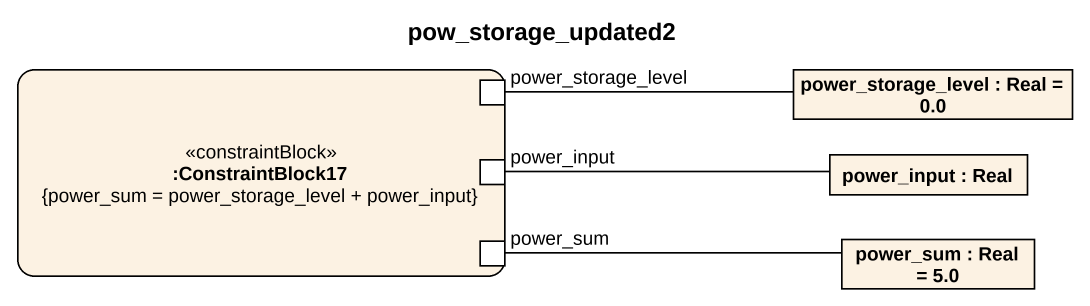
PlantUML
@startuml
title pow_storage_updated2
rectangle ":ConstraintBlock17\n{power_sum = power_storage_level + power_input}" as ConstraintBlock17 <<constraintBlock>> {
  port power_storage_level
  port power_input
  port power_sum
}
rectangle "power_storage_level : Real = 0.0" as power_storage_level_2
rectangle "power_input : Real" as power_input_2
rectangle "power_sum : Real = 5.0" as power_sum_2
power_storage_level -right- power_storage_level_2
power_input -right- power_input_2
power_sum -right- power_sum_2
@enduml
